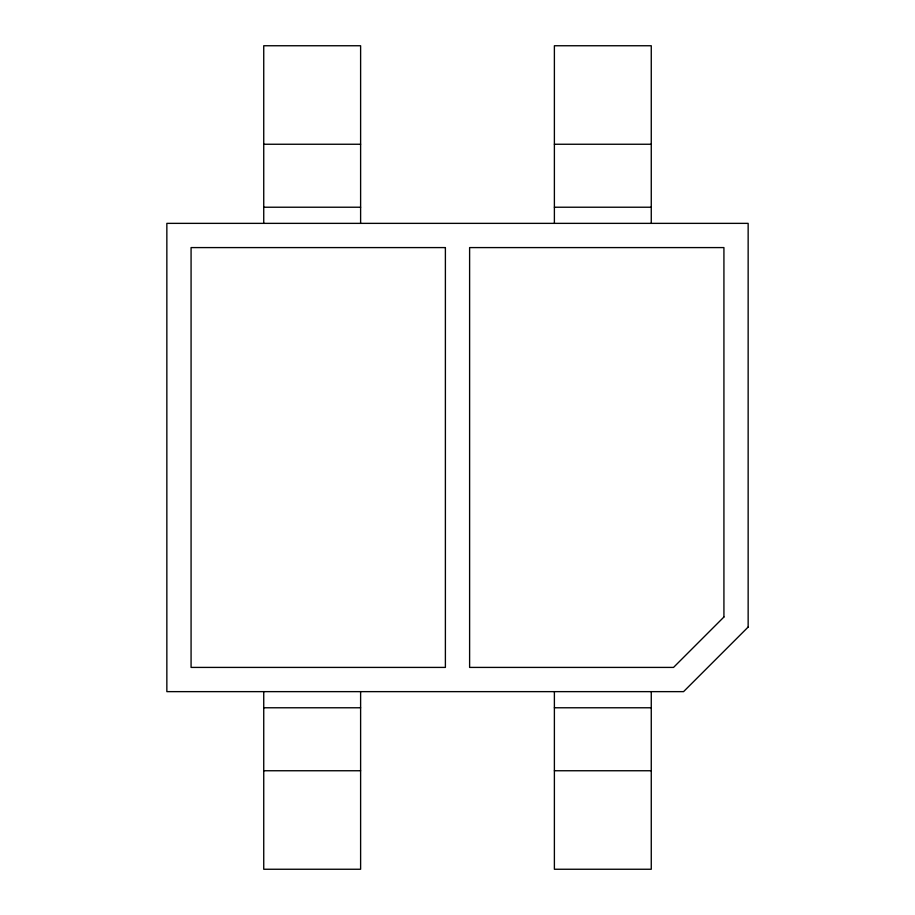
<?xml version="1.0" encoding="UTF-8"?>
<svg xmlns="http://www.w3.org/2000/svg" width="915" height="915" viewBox="0 0 915 915"><rect width="100%" height="100%" fill="white"/><g stroke="black" fill="none" stroke-linecap="round" stroke-linejoin="round"><path stroke-width="1.37" d="M263.737 144.25L360.613 144.25M554.387 144.25L651.263 144.25M263.737 207.225L360.613 207.225M554.387 207.225L651.263 207.225M263.737 707.775L360.613 707.775M554.387 707.775L651.263 707.775M263.737 770.75L360.613 770.75M554.387 770.75L651.263 770.75M651.263 223.363L651.263 45.75L554.387 45.75L554.387 223.363M651.263 691.637L651.263 869.25L554.387 869.25L554.387 691.637M360.613 223.363L360.613 45.75L263.737 45.75L263.737 223.363M360.613 691.637L360.613 869.25L263.737 869.25L263.737 691.637M723.925 617.007L673.532 667.412L469.612 667.412L469.612 247.588L723.925 247.588L723.925 617.007M748.15 627.05L683.562 691.637L166.85 691.637L166.85 223.363L748.15 223.363L748.15 627.05M445.388 247.588L191.075 247.588L191.075 667.412L445.388 667.412L445.388 247.588"/></g></svg>
